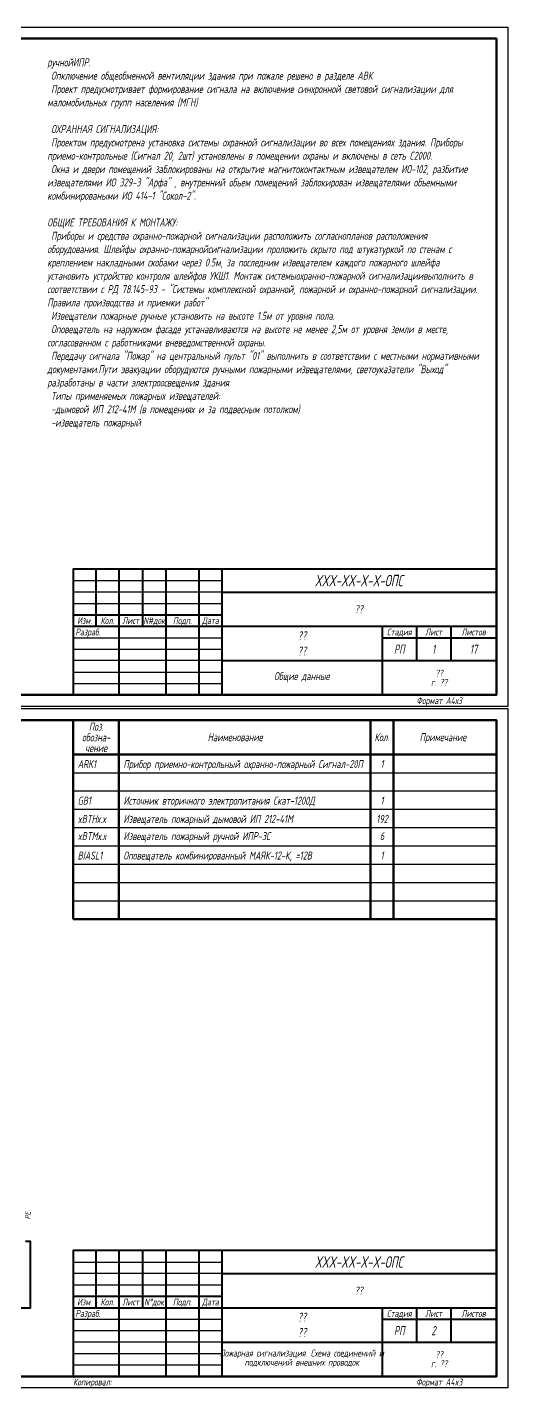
# Model space of a CAD drawing. Extents: x 0 to 1720, y -2086 to 3873.
# Drawn here: x 420 to 630, y 3278 to 3873 of the extents above; entities that cross this region are included whole.
import ezdxf
from ezdxf.enums import TextEntityAlignment as Align

# ---------------------------------------------------------------- set-up
doc = ezdxf.new("R2010")
doc.units = 0
doc.layers.add('EL_DEVICE', color=1, linetype='Continuous', lineweight=40)
doc.layers.add('TABLE', color=7, linetype='Continuous', lineweight=50)
for name, color, linetype in [('FORMAT', 134, 'Continuous'), ('TEXT', 4, 'Continuous'), ('WINOSKA', 251, 'Continuous')]:
    doc.layers.add(name, color=color, linetype=linetype)
doc.styles.add('R2_5', font='romant.shx', dxfattribs={"width": 0.65, "oblique": 12, "height": 2.5})

msp = doc.modelspace()

# ---------------------------------------------------------------- linework, layer by layer
at = {"layer": 'EL_DEVICE'}
msp.add_lwpolyline([(385.41, 3342), (379.41, 3342), (379.41, 3313), (421.41, 3313), (421.41, 3342), (419.16, 3342)], dxfattribs=at)
at = {"layer": 'FORMAT', "lineweight": 40}
for p, q in [((450, 3636), (450, 3611)), ((460, 3636), (460, 3581)), ((470.31, 3636), (470.31, 3611)), ((480.5, 3636), (480.5, 3581)), ((495, 3636), (495, 3581)), ((505, 3636), (505, 3581)), ((505, 3626), (625, 3626)), ((440, 3616), (505, 3616)), ((440, 3611), (625, 3611)), ((575.08, 3611), (575.08, 3581)), ((575.08, 3606), (625, 3606)), ((590.08, 3611), (590.08, 3596)), ((605.08, 3611), (605.08, 3596)), ((505, 3596), (625, 3596)), ((450, 3338), (450, 3313)), ((460, 3338), (460, 3283)), ((470.31, 3338), (470.31, 3313)), ((480.5, 3338), (480.5, 3283)), ((495, 3338), (495, 3283)), ((505, 3338), (505, 3283)), ((505, 3328), (625, 3328)), ((440, 3318), (505, 3318)), ((440, 3313), (625, 3313)), ((575.08, 3313), (575.08, 3283)), ((590.08, 3313), (590.08, 3298)), ((605.08, 3313), (605.08, 3298)), ((575.08, 3308), (625, 3308)), ((505, 3298), (625, 3298))]:
    msp.add_line(p, q, dxfattribs=at)
at = {"layer": 'FORMAT', "lineweight": -3}
for p, q in [((440, 3631), (505, 3631)), ((505, 3626), (440, 3626)), ((440, 3621), (505, 3621)), ((440, 3606), (505, 3606)), ((440, 3601), (505, 3601)), ((505, 3596), (440, 3596)), ((440, 3591), (505, 3591)), ((440, 3586), (505, 3586)), ((440, 3333), (505, 3333)), ((505, 3328), (440, 3328)), ((440, 3323), (505, 3323)), ((440, 3308), (505, 3308)), ((440, 3303), (505, 3303)), ((505, 3298), (440, 3298)), ((440, 3293), (505, 3293)), ((440, 3288), (505, 3288))]:
    msp.add_line(p, q, dxfattribs=at)
at = {"layer": 'FORMAT'}
for points in [[(0, 3873), (630, 3873), (630, 3576), (0, 3576)], [(0, 3575), (630, 3575), (630, 3278), (0, 3278)]]:
    msp.add_lwpolyline(points, close=True, dxfattribs=at)
at = {"layer": 'FORMAT', "lineweight": 50}
for points in [[(20, 3581), (20, 3868), (625, 3868), (625, 3581)], [(20, 3283), (20, 3570), (625, 3570), (625, 3283)]]:
    msp.add_lwpolyline(points, close=True, dxfattribs=at)
at = {"layer": 'FORMAT', "lineweight": 40}
for points in [[(440, 3581), (625, 3581), (625, 3636), (440, 3636)], [(440, 3283), (625, 3283), (625, 3338), (440, 3338)]]:
    msp.add_lwpolyline(points, close=True, dxfattribs=at)
at = {"layer": 'TABLE'}
for p, q in [((440, 3570), (440, 3483)), ((460, 3570), (460, 3483)), ((570, 3570), (570, 3483)), ((580, 3570), (580, 3483)), ((440, 3555), (625, 3555)), ((440, 3483), (625, 3483))]:
    msp.add_line(p, q, dxfattribs=at)
at = {"layer": 'WINOSKA'}
for p, q in [((440, 3547), (625, 3547)), ((440, 3539), (625, 3539)), ((440, 3531), (625, 3531)), ((440, 3523), (625, 3523)), ((440, 3515), (625, 3515)), ((440, 3507), (625, 3507)), ((440, 3499), (625, 3499)), ((440, 3491), (625, 3491))]:
    msp.add_line(p, q, dxfattribs=at)

# ---------------------------------------------------------------- texts
at = {"layer": 'FORMAT', "style": 'R2_5', "oblique": 12, "width": 0.65}
for s, p in [('Изм.', (445, 3612)), ('Кол.', (455, 3612)), ('Лист', (465.16, 3612)), ('N#док', (475.41, 3612)), ('Подп.', (487.75, 3612)), ('Дата', (500, 3612)), ('Изм.', (445, 3314)), ('Кол.', (455, 3314)), ('Лист', (465.16, 3314)), ('N%%dдок', (475.41, 3314)), ('Подп.', (487.75, 3314)), ('Дата', (500, 3314))]:
    msp.add_text(s, height=3, dxfattribs=at).set_placement(p, align=Align.CENTER)
for p in [(441, 3607), (441, 3309)]:
    msp.add_text('Разраб.', height=3, dxfattribs=at).set_placement(p)
for s, height, p in [('Стадия', 3, (582.58, 3608.5)), ('Лист', 3, (597.58, 3608.5)), ('Листов', 3, (615.04, 3608.5)), ('РП', 4, (582.58, 3601)), ('Формат А4х3', 3, (600.04, 3578.5)), ('Стадия', 3, (582.58, 3310.5)), ('Лист', 3, (597.58, 3310.5)), ('Листов', 3, (615.04, 3310.5)), ('РП', 4, (582.58, 3303)), ('Формат А4x3', 3, (600.04, 3280.5))]:
    msp.add_text(s, height=height, dxfattribs=at).set_placement(p, align=Align.MIDDLE_CENTER)
msp.add_text('Копировал:', height=3, dxfattribs=at).set_placement((440, 3280.5), align=Align.MIDDLE_LEFT)
at = {"layer": 'FORMAT', "char_height": 3, "width": 48.2605, "attachment_point": 5, "line_spacing_factor": 0.8, "style": 'R2_5'}
for insert in [(600.04, 3588.5), (600.04, 3290.5)]:
    msp.add_mtext('??\\Pг. ??', dxfattribs=dict(at, insert=insert))
at = {"layer": 'TEXT', "style": 'R2_5', "oblique": 12, "width": 0.65}
for s, p in [('1', (597.58, 3601)), ('17', (615.04, 3601)), ('2', (597.58, 3303))]:
    msp.add_text(s, height=4, dxfattribs=at).set_placement(p, align=Align.MIDDLE_CENTER)
at = {"layer": 'TEXT', "style": 'R2_5', "oblique": 12, "width": 0.6}
for s, p in [('Наименование', (510.85, 3560.76)), ('Кол.', (574.98, 3560.76)), ('Примечание', (601.65, 3560.76))]:
    msp.add_text(s, height=3.5, dxfattribs=at).set_placement(p, align=Align.CENTER)
at = {"layer": 'TEXT', "style": 'R2_5', "oblique": 12, "width": 0.7}
msp.add_text('PE', height=2.5, rotation=90, dxfattribs=at).set_placement((418.93, 3355), align=Align.TOP_RIGHT)
at = {"layer": 'TEXT', "style": 'R2_5'}
for s, insert, char_height, width, attachment_point in [('ручнойИПР.\\P Опключение общеобменной вентиляции здания при пожале решено в разделе АВК\\P Проект предусмотривает формирование сигнала на включение синхронной световой сигнализации для маломобильных групп населения (МГН)\\P\\P ОХРАННАЯ СИГНАЛИЗАЦИЯ:\\P Проектом предусмотрена установка системы охранной сигнализации во всех помещениях здания. Приборы приемо-контрольные (Сигнал 20, 2шт) установлены в помещении охраны и включены в сеть С2000. \\P Окна и двери помещений заблокированы на открытие магнитоконтактным извещателем ИО-102, разбитие извещателями ИО 329-3 "Арфа" , внутренний обьем помещений заблокирован извещателями объемными комбинироваными ИО 414-1 "Сокол-2".\\P\\PОБЩИЕ ТРЕБОВАНИЯ К МОНТАЖУ: \\P Приборы и средства охранно-пожарной сигнализации расположить согласнопланов расположения оборудования. Шлейфы охранно-пожарнойсигнализации проложить скрыто под штукатуркой по стенам с креплением накладными скобами через 0.5м, за последним извещателем каждого пожарного шлейфа установить устройство контроля шлейфов УКШ1. Монтаж системыохранно-пожарной сигнализациивыполнить в соответствии с РД 78.145-93 - "Системы комплексной охранной, пожарной и охранно-пожарной сигнализации. Правила производства и приемки работ"\\P Извещатели пожарные ручные установить на высоте 1.5м от уровня пола.\\P Оповещатель на наружном фасаде устанавливаются на высоте не менее 2,5м от уровня земли в месте, согласованном с работниками вневедомственной охраны.\\P Передачу сигнала "Пожар" на центральный пульт "01" выполнить в соответствии с местными нормативными документами.Пути эвакуации оборудуются ручными пожарными извещателями, светоуказатели "Выход" разработаны в части электроосвещения здания\\P Типы применяемых пожарных извещателей:\\P -дымовой ИП 212-41М (в помещениях и за подвесным потолком)\\P -извещатель пожарный', (428.75, 3859.39), 3.5, 185, 1), ('??', (564.9, 3618.5), 3.5, 120, 5), ('??\\P??', (540.05, 3603.5), 4, 70, 5), ('??', (564.9, 3320.5), 3.5, 120, 5), ('??\\P??', (540.05, 3305.5), 4, 70, 5)]:
    msp.add_mtext(s, dxfattribs=dict(at, insert=insert, char_height=char_height, width=width, attachment_point=attachment_point))
for s, insert, char_height, width, attachment_point, line_spacing_factor in [('XXX-XX-X-X-ОПС', (564.9, 3631), 5, 120, 5, 0.800004), ('Общие данные', (540, 3588.75), 3.5, 70, 5, 0.8), ('Поз.\\Pобозна-\\Pчение', (450.08, 3562.44), 3.5, 14.6042, 5, 0.8), ('ARK1', (442, 3552.5), 3.5, 7.5689, 1, 1.37), ('Прибор приемно-контрольный охранно-пожарный Сигнал-20П', (462, 3552.5), 3.5, 104.9419, 1, 1.37), ('1', (575.05, 3552.5), 3.5, 1.4439, 2, 1.37), ('GB1', (442, 3536.5), 3.5, 7.5689, 1, 1.37), ('Источник вторичного электропитания Скат-1200Д', (462, 3536.5), 3.5, 104.9419, 1, 1.37), ('1', (575.05, 3536.5), 3.5, 1.4439, 2, 1.37), ('xBTHх.x', (442, 3528.5), 3.5, 7.5689, 1, 1.37), ('Извещатель пожарный дымовой ИП 212-41М', (462, 3528.5), 3.5, 104.9419, 1, 1.37), ('192', (575.05, 3528.5), 3.5, 1.44, 2, 1.369714), ('xBTMх.х', (442, 3521), 3.5, 7.5689, 1, 1.37), ('Извещатель пожарный ручной ИПР-3С', (462, 3521), 3.5, 104.9419, 1, 1.37), ('6', (575.05, 3521), 3.5, 1.44, 2, 1.369714), ('BIASL1', (442, 3512.5), 3.5, 7.5689, 1, 1.37), ('Оповещатель комбинированный МАЯК-12-К, =12В', (462, 3512.5), 3.5, 104.94, 1, 1.369714), ('1', (575.05, 3512.5), 3.5, 1.44, 2, 1.369714), ('XXX-XX-X-X-ОПС', (564.9, 3333), 5, 120, 5, 0.800004), ('Пожарная сигнализация. Схема соединений и подключений внешних проводок', (540, 3290.75), 3, 70, 5, 0.8)]:
    msp.add_mtext(s, dxfattribs=dict(at, insert=insert, char_height=char_height, width=width, attachment_point=attachment_point, line_spacing_factor=line_spacing_factor))

doc.saveas('drawing.dxf')
